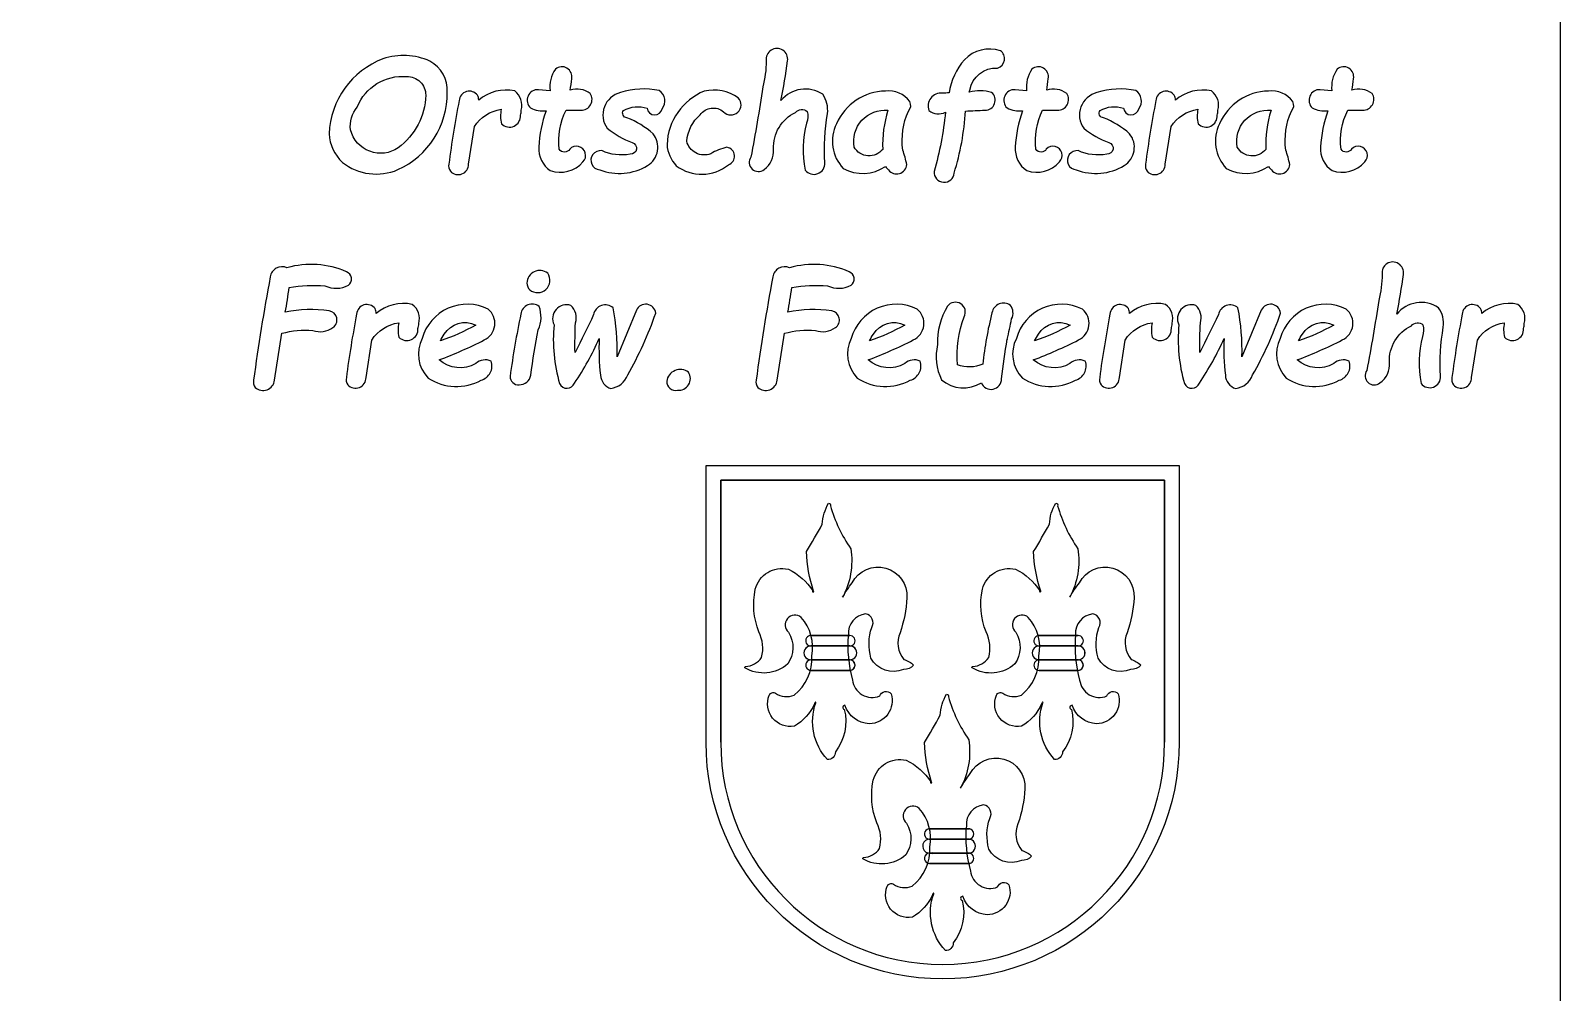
# Model space of a CAD drawing. Header units: millimetres. Extents: x -440 to 440, y -260 to 260.
# Drawn here: x 220.1 to 440, y 1.9 to 140.1 of the extents above; entities that cross this region are included whole.
import ezdxf

# ---------------------------------------------------------------- set-up
doc = ezdxf.new("R2010")
doc.units = ezdxf.units.MM
doc.layers.get('0').update_dxf_attribs({"linetype": 'CONTINUOUS'})

msp = doc.modelspace()

# ---------------------------------------------------------------- linework, layer by layer
for p, q in [((319.31, 75.51), (319.31, 37.86)), ((319.31, 37.86), (319.31, 75.51)), ((319.31, 75.51), (383.11, 75.51)), ((383.11, 75.51), (383.11, 37.86)), ((332.27, 53.2), (337.88, 53.2)), ((337.88, 53.2), (332.27, 53.2)), ((337.88, 53.2), (332.27, 53.2)), ((332.27, 53.2), (332.35, 53.19)), ((370.68, 53.2), (365.07, 53.2)), ((370.68, 53.2), (365.07, 53.2)), ((365.07, 53.2), (370.68, 53.2)), ((365.07, 53.2), (365.15, 53.19)), ((337.88, 51.7), (332.27, 51.7)), ((332.27, 51.7), (337.88, 51.7)), ((332.27, 51.7), (337.88, 51.7)), ((337.88, 51.7), (337.88, 51.7)), ((370.68, 51.7), (365.07, 51.7)), ((365.07, 51.7), (370.68, 51.7)), ((365.07, 51.7), (370.68, 51.7)), ((370.68, 51.7), (370.68, 51.7)), ((337.93, 49.7), (332.27, 49.7)), ((332.27, 49.7), (332.28, 49.7)), ((337.92, 49.7), (332.27, 49.7)), ((332.27, 49.7), (337.92, 49.7)), ((365.07, 49.7), (365.08, 49.7)), ((370.73, 49.7), (365.07, 49.7)), ((365.07, 49.7), (370.72, 49.7)), ((370.72, 49.7), (365.07, 49.7)), ((337.88, 48.2), (332.27, 48.2)), ((332.27, 48.2), (337.88, 48.2)), ((370.68, 48.2), (365.07, 48.2)), ((365.07, 48.2), (370.68, 48.2)), ((355.07, 25.44), (349.34, 25.44)), ((349.34, 25.44), (355.07, 25.44)), ((349.34, 25.44), (349.41, 25.44)), ((355.07, 25.44), (349.34, 25.44)), ((354.94, 25.44), (355.07, 25.44)), ((355.07, 23.94), (349.34, 23.94)), ((349.34, 23.94), (355.07, 23.94)), ((349.34, 23.94), (355.07, 23.94)), ((349.66, 24.01), (349.68, 23.88)), ((349.75, 22.03), (349.74, 21.83)), ((355.07, 21.94), (349.34, 21.94)), ((349.34, 21.94), (355.07, 21.94)), ((349.34, 21.94), (355.07, 21.94)), ((349.55, 20.47), (349.34, 20.44)), ((355.07, 20.44), (349.34, 20.44)), ((349.34, 20.44), (355.07, 20.44)), ((349.34, 20.44), (355.07, 20.44)), ((355.07, 20.44), (354.94, 20.44))]:
    msp.add_line(p, q)
msp.add_lwpolyline([(440, 260), (-440, 260), (-440, -260), (440, -260)], close=True)
for points in [[(272.91, 120.13, 0.297711), (280.01, 131.25, 0.284649), (277.52, 135.73, 0.185786), (270.76, 136.05, 0.297616), (263.01, 125.3, 0.192162), (264.93, 121.17, 0.272161)], [(334.65, 128.18, 0.190339), (333.97, 130.96, 0.387216), (327.97, 130.05, 0.018441), (328.92, 135.75, 1.163791), (325.86, 135.75, -0.054457), (325.37, 132.01, -0.009928), (323.65, 121.94, 0.864043), (325.55, 120.15, 0.26789), (326.91, 123.07, -0.303814), (330.07, 128.35, -0.417245), (331.74, 128.5, -0.165179), (331.65, 126.83, 0.112481), (331.45, 120.08, 0.743978), (334.27, 121.13, -0.058257)], [(349.98, 119.86, 0.998073), (352.86, 119.65, 0.060196), (354.49, 128.55, -0.003992), (357.3, 128.68, 0.705409), (358.25, 131.22, 0.139564), (355.04, 131.25), (355.13, 131.56, -0.385422), (359.09, 134.73, 0.636823), (359.51, 137.22, 0.286437), (354.33, 135.93, 0.141918), (352.14, 131.15, 0.011146), (351.18, 131.11, 0.563891), (349.23, 128.63, 0.298581), (351.62, 128.39, -0.043364)], [(297.08, 128.66, -0.008474), (299.21, 128.68, 0.609869), (300.56, 131.07, 0.255111), (297.67, 131.53, 0.022802), (297.89, 133.19, 0.712985), (295.55, 134.57, 0.185297), (294.79, 131.46), (293.11, 131.62, 0.697935), (291.97, 129, 0.137644), (294.22, 128.58, 0.073628), (293.16, 123.39, 0.266978), (294.82, 119.99, 0.304647), (299.51, 121.24, 1.017769), (297.61, 123.08, -0.563317), (296.1, 123.06, -0.14557)], [(366.11, 123.08, -0.563317), (364.6, 123.06, -0.14557), (365.57, 128.66, -0.008474), (367.71, 128.68, 0.609869), (369.06, 131.07, 0.255111), (366.16, 131.53, 0.022802), (366.39, 133.19, 0.712985), (364.04, 134.57, 0.185297), (363.28, 131.46), (361.61, 131.62, 0.697935), (360.47, 129, 0.137644), (362.71, 128.58, 0.073628), (361.65, 123.39, 0.266978), (363.31, 119.99, 0.304647), (368, 121.24, 1.017769)], [(405.52, 123.39, 0.266978), (407.19, 119.99, 0.304647), (411.88, 121.24, 1.017769), (409.98, 123.08, -0.563317), (408.47, 123.06, -0.14557), (409.44, 128.66, -0.008474), (411.58, 128.68, 0.609869), (412.93, 131.07, 0.255111), (410.03, 131.53, 0.022802), (410.26, 133.19, 0.712985), (407.92, 134.57, 0.185297), (407.15, 131.46), (405.48, 131.62, 0.697935), (404.34, 129, 0.137644), (406.58, 128.58, 0.073628)], [(266.11, 125.83, -0.212569), (267.07, 129.13, -0.327945), (274.18, 133.51, -0.422284), (276.91, 130.84, -0.233543), (272.95, 123.28, -0.523745)], [(287.8, 126.71, 0.690943), (290.54, 127.96, 0.052215), (290.64, 128.68, 0.309399), (289.71, 131.44, 0.234457), (284.53, 130.12, 0.120267), (284.36, 130.83, 0.683379), (281.71, 130.05, 0.015042), (280.23, 120.93, 0.211524), (280.45, 119.9, 0.689346), (283.07, 120.93), (283.91, 126.31, -0.222007), (287.76, 128.8, 0.108613)], [(310.48, 131.48, 0.132581), (304.9, 131.2, 0.528465), (302.99, 126.07, 0.073632), (306.58, 124.02, -0.916475), (306.29, 122.35, -0.15395), (302.21, 122.86, 1.018549), (301.92, 120.1, 0.232376), (308.81, 120.73, 0.453158), (309.59, 125.28, 0.087933), (305.84, 127.58, -0.596921), (305.34, 128.64, -0.208226), (308.72, 128.97, 0.864737), (310.9, 128.89, 0.44297)], [(321.84, 130.43, 0.218634), (316.94, 131.41, 0.293029), (311.59, 123.74, 0.176637), (312.93, 120.7, 0.348751), (320.41, 120.84, 0.792862), (320.21, 123.34, 0.07987), (317.88, 122.42, -0.457142), (314.43, 124.22, -0.197904), (316.37, 128.01, -0.440637), (319.72, 128.45, 0.997703)], [(336.92, 120.31, 0.285013), (342.98, 120.59, 0.02), (343.43, 120.1, 0.697818), (346.04, 120.86, 0.046616), (345.47, 122.95, -0.13622), (346.28, 128.55, 0.337236), (346.49, 129.9, 0.267503), (342.98, 131.43, 0.29469), (335.96, 126.73, 0.316087)], [(373.84, 128.64, -0.208226), (377.21, 128.97, 0.864737), (379.39, 128.89, 0.44297), (378.98, 131.48, 0.132581), (373.39, 131.2, 0.528465), (371.48, 126.07, 0.073632), (375.08, 124.02, -0.916475), (374.79, 122.35, -0.15395), (370.7, 122.86, 1.018549), (370.41, 120.1, 0.232376), (377.3, 120.73, 0.453158), (378.08, 125.28, 0.087933), (374.34, 127.58, -0.596921)], [(380.37, 120.93, 0.211524), (380.59, 119.9, 0.689346), (383.21, 120.93), (384.05, 126.31, -0.222007), (387.9, 128.8, 0.108613), (387.93, 126.71, 0.690943), (390.67, 127.96, 0.052215), (390.78, 128.68, 0.309399), (389.85, 131.44, 0.234457), (384.67, 130.12, 0.120267), (384.5, 130.83, 0.683379), (381.85, 130.05, 0.015042)], [(398.03, 131.43, 0.29469), (391.01, 126.73, 0.316087), (391.97, 120.31, 0.285013), (398.03, 120.59, 0.02), (398.48, 120.1, 0.697818), (401.09, 120.86, 0.046616), (400.52, 122.95, -0.13622), (401.33, 128.55, 0.337236), (401.54, 129.9, 0.267503)], [(338.49, 123.36, -0.498007), (343.35, 128.66, 0.090198), (342.6, 123.05, -0.532087)], [(398.41, 128.66, 0.090198), (397.66, 123.05, -0.532087), (393.54, 123.36, -0.498007)], [(252.39, 88.84, 0.606096), (255.19, 89.89), (256.24, 96.62, -0.092747), (260.69, 97.01, 0.233478), (263.58, 97.44, 0.667722), (263.04, 99.84, 0.092788), (256.72, 99.64, 0.010301), (257.29, 103.2, -0.058708), (262.43, 103.43, 0.227686), (265.8, 103.52, 0.586562), (265.52, 105.47, 0.17079), (256.97, 106.04, 0.497611), (254.56, 104.72, 0.012372), (252.17, 89.89, 0.2123)], [(294.45, 105.24, 0.621936), (291.45, 103.83, 0.179701), (291.86, 102.87, 0.864875)], [(326.8, 104.72, 0.012372), (324.41, 89.89, 0.2123), (324.63, 88.84, 0.606096), (327.43, 89.89), (328.48, 96.62, -0.092747), (332.93, 97.01, 0.233478), (335.81, 97.44, 0.667722), (335.28, 99.84, 0.092788), (328.96, 99.64, 0.010301), (329.53, 103.2, -0.058708), (334.67, 103.43, 0.227686), (338.04, 103.52, 0.586562), (337.76, 105.47, 0.17079), (329.21, 106.04, 0.497611)], [(412.17, 91.28, 0.864043), (414.07, 89.49, 0.26789), (415.43, 92.42, -0.303814), (418.59, 97.7, -0.417245), (420.25, 97.84, -0.165179), (420.16, 96.18, 0.112481), (419.97, 89.42, 0.743978), (422.78, 90.47, -0.058257), (423.17, 97.52, 0.190339), (422.48, 100.3, 0.387216), (416.49, 99.39, 0.018441), (417.43, 105.09, 1.163791), (414.38, 105.09, -0.054457), (413.89, 101.35, -0.009928)], [(266.98, 99.39, 0.015042), (265.5, 90.27, 0.211524), (265.71, 89.24, 0.689346), (268.33, 90.27), (269.17, 95.65, -0.222007), (273.03, 98.14, 0.108613), (273.06, 96.05, 0.690943), (275.8, 97.3, 0.052215), (275.91, 98.02, 0.309399), (274.97, 100.78, 0.234457), (269.79, 99.46, 0.120267), (269.63, 100.18, 0.683379)], [(286.3, 92.62, 0.302415), (284.1, 92.27, -0.318006), (278.83, 92.79, 0.025016), (285.32, 95.66, 0.554165), (285.88, 100.1, 0.469997), (276.39, 95.89, 0.321631), (277.27, 90.18, 0.278917), (284.88, 89.89, 0.43712)], [(290.59, 99.39, 0.017324), (289.03, 90.43, 0.449708), (290.33, 89.23, 0.378769), (292.01, 90.62, -0.018861), (293.09, 97.14, 0.197615), (293.21, 100.49, 0.57971)], [(295.35, 97.85, 0.094924), (296.16, 89.39, 0.667389), (298.29, 89.47, 0.046362), (301.84, 95.88, 0.037044), (302.02, 90.6, 0.306247), (303.51, 88.68, 0.270574), (305.94, 90.63, 0.04551), (309.97, 99.52, 0.762026), (307.2, 99.94), (304.42, 93.25, 0.052456), (303.85, 100.28, 0.579065), (301.04, 99.3, -0.006878), (298.37, 93.87, -0.015381), (298.43, 98.12, 0.28713), (297.79, 100.63, 0.658161)], [(346.55, 89.89, 0.43712), (347.97, 92.62, 0.302415), (345.77, 92.27, -0.318006), (340.5, 92.79, 0.025016), (346.99, 95.66, 0.554165), (347.55, 100.1, 0.469997), (338.06, 95.89, 0.321631), (338.94, 90.18, 0.278917)], [(351.91, 100.52, 0.144122), (350.47, 95, 0.168055), (351.05, 89.94, 0.328108), (356.77, 89.52, 0.834761), (359.67, 90.09, -0.009296), (360.49, 95.77), (360.49, 95.75, 0.007816), (361.12, 98.71, 0.302622), (360.94, 100.63, 0.552722), (358.3, 99.58, 0.034525), (356.97, 92.18, -0.18839), (353.34, 92.09, -0.107254), (354.29, 98.99, 0.933448)], [(370.29, 89.89, 0.43712), (371.71, 92.62, 0.302415), (369.51, 92.27, -0.318006), (364.24, 92.79, 0.025016), (370.73, 95.66, 0.554165), (371.29, 100.1, 0.469997), (361.8, 95.89, 0.321631), (362.68, 90.18, 0.278917)], [(375.26, 99.39, 0.015042), (373.78, 90.27, 0.211524), (373.99, 89.24, 0.689346), (376.61, 90.27), (377.45, 95.65, -0.222007), (381.31, 98.14, 0.108613), (381.34, 96.05, 0.690943), (384.08, 97.3, 0.052215), (384.19, 98.02, 0.309399), (383.25, 100.78, 0.234457), (378.07, 99.46, 0.120267), (377.91, 100.18, 0.683379)], [(391.65, 95.88, 0.037044), (391.84, 90.6, 0.306247), (393.33, 88.68, 0.270574), (395.76, 90.63, 0.04551), (399.78, 99.52, 0.762026), (397.01, 99.94), (394.23, 93.25, 0.052456), (393.66, 100.28, 0.579065), (390.86, 99.3, -0.006878), (388.18, 93.87, -0.015381), (388.25, 98.12, 0.28713), (387.6, 100.63, 0.658161), (385.16, 97.85, 0.094924), (385.97, 89.39, 0.667389), (388.11, 89.47, 0.046362)], [(402.16, 92.79, 0.025016), (408.65, 95.66, 0.554165), (409.21, 100.1, 0.469997), (399.72, 95.89, 0.321631), (400.6, 90.18, 0.278917), (408.21, 89.89, 0.43712), (409.63, 92.62, 0.302415), (407.43, 92.27, -0.318006)], [(428.08, 95.65, -0.222007), (431.94, 98.14, 0.108613), (431.97, 96.05, 0.690943), (434.71, 97.3, 0.052215), (434.81, 98.02, 0.309399), (433.88, 100.78, 0.234457), (428.7, 99.46, 0.120267), (428.53, 100.18, 0.683379), (425.89, 99.39, 0.015042), (424.41, 90.27, 0.211524), (424.62, 89.24, 0.689346), (427.24, 90.27)], [(279.58, 96.48, -0.39485), (284.12, 97.79, -0.040437), (279.02, 95.52, -0.034484)], [(345.79, 97.79, -0.040437), (340.69, 95.52, -0.034484), (341.25, 96.48, -0.39485)], [(364.99, 96.48, -0.39485), (369.53, 97.79, -0.040437), (364.43, 95.52, -0.034484)], [(402.91, 96.48, -0.39485), (407.45, 97.79, -0.040437), (402.35, 95.52, -0.034484)], [(311.55, 89.72, 0.471481), (313.08, 88.44, 0.630962), (314.68, 91.02, 0.575953)], [(317.21, 37.86), (317.21, 77.61), (385.21, 77.61), (385.21, 37.86, -1)], [(383.11, 75.51), (319.31, 75.51), (319.31, 37.86, 1), (383.11, 37.86)], [(333.91, 69.19, -0.122901), (334.82, 72.22, -0.554444), (335.08, 71.84, 0.081211), (338.01, 65.67, -0.161091), (336.83, 58.69, -0.038955), (338.22, 60.79, -0.813922), (346.07, 58.61, -0.07028), (345.08, 53.61, 0.282534), (345.65, 49.77, -0.115647), (347.04, 48.94, -0.227917), (345.59, 48.34, -0.392823), (340.9, 49.96, -0.151532), (341.02, 54.37, 0.528166), (340.14, 56.31, 0.400581), (337.66, 53.34, 0.089498), (338.24, 46.81, 0.490397), (342.16, 44.52, -0.580106), (343.79, 44.84, -0.504802), (340.67, 40.52, -0.310854), (337.17, 43.18, 0.922663), (337.07, 42.59, -0.23114), (335.79, 36.48, -0.43365), (334.65, 35.38, -0.277835), (332.97, 43.53, 0.635267), (332.93, 43.63, 0.056652), (332.77, 43.38, -0.167908), (329.9, 40.2, -0.598071), (326.29, 44.63, -0.472833), (327.19, 44.92, 0.26184), (329.88, 44.65, 0.246622), (332.39, 50.28, 0.237036), (330.87, 55.81, 0.992908), (329.07, 53.66, -0.29909), (328.94, 49.12, -0.324953), (322.8, 48.55, -0.806745), (322.87, 48.73, 0.218306), (325.19, 50.05, 0.181604), (324.8, 53.72, -0.144171), (324.27, 59.84, -0.406745), (329.03, 62.73, -0.140369), (332.53, 59.6, 2.04562), (332.67, 59.58, -0.075726), (331.64, 65.26, 0.007264)], [(370.65, 65.67, -0.161091), (369.48, 58.69, -0.038955), (370.87, 60.79, -0.813922), (378.72, 58.61, -0.07028), (377.73, 53.61, 0.282534), (378.3, 49.77, -0.115647), (379.69, 48.94, -0.227917), (378.23, 48.34, -0.392823), (373.55, 49.96, -0.151532), (373.67, 54.37, 0.528166), (372.79, 56.31, 0.400581), (370.31, 53.34, 0.089498), (370.89, 46.81, 0.490397), (374.81, 44.52, -0.580106), (376.44, 44.84, -0.504802), (373.32, 40.52, -0.310854), (369.82, 43.18, 0.922663), (369.72, 42.59, -0.23114), (368.43, 36.48, -0.43365), (367.3, 35.38, -0.277835), (365.62, 43.53, 0.635267), (365.58, 43.63, 0.056652), (365.42, 43.38, -0.167908), (362.55, 40.2, -0.598071), (358.94, 44.63, -0.472833), (359.84, 44.92, 0.26184), (362.52, 44.65, 0.246622), (365.04, 50.28, 0.237036), (363.52, 55.81, 0.992908), (361.72, 53.66, -0.29909), (361.59, 49.12, -0.324953), (355.44, 48.55, -0.806745), (355.52, 48.73, 0.218306), (357.84, 50.05, 0.181604), (357.45, 53.72, -0.144171), (356.92, 59.84, -0.406745), (361.68, 62.73, -0.140369), (365.18, 59.6, 2.04562), (365.32, 59.58, -0.075726), (364.29, 65.26, 0.007264), (366.56, 69.19, -0.122901), (367.47, 72.22, -0.554444), (367.73, 71.84, 0.081211)], [(362.61, 22.33, -0.115647), (364, 21.5, -0.227917), (362.54, 20.9, -0.392823), (357.85, 22.52, -0.151532), (357.98, 26.93, 0.528166), (357.1, 28.87, 0.400581), (354.62, 25.9, 0.089498), (355.2, 19.37, 0.490397), (359.11, 17.08, -0.580106), (360.74, 17.4, -0.504802), (357.62, 13.08, -0.310854), (354.12, 15.74, 0.922663), (354.02, 15.15, -0.23114), (352.74, 9.04, -0.43365), (351.6, 7.94, -0.277835), (349.92, 16.09, 0.635267), (349.89, 16.19, 0.056652), (349.73, 15.94, -0.167908), (346.86, 12.76, -0.598071), (343.25, 17.19, -0.472833), (344.15, 17.48, 0.26184), (346.83, 17.21, 0.246622), (349.35, 22.84, 0.237036), (347.83, 28.37, 0.992908), (346.03, 26.22, -0.29909), (345.9, 21.68, -0.324953), (339.75, 21.12, -0.806745), (339.83, 21.29, 0.218306), (342.14, 22.61, 0.181604), (341.75, 26.28, -0.144171), (341.23, 32.4, -0.406745), (345.98, 35.29, -0.140369), (349.49, 32.16, 2.04562), (349.63, 32.14, -0.075726), (348.6, 37.82, 0.007264), (350.86, 41.75, -0.122901), (351.77, 44.78, -0.554444), (352.03, 44.4, 0.081211), (354.96, 38.23, -0.161091), (353.78, 31.25, -0.038955), (355.18, 33.36, -0.813922), (363.03, 31.17, -0.07028), (362.03, 26.17, 0.282534)]]:
    msp.add_lwpolyline(points, format="xyb", close=True)
for centre, radius, start, end in [((332.27, 52.45), 0.75, 84.5998, 270), ((332.27, 52.45), 0.75, 84.5998, 270), ((332.27, 52.45), 0.75, 84.5998, 270), ((337.88, 52.45), 0.75, -90.0356, 90.0001), ((337.88, 52.45), 0.75, -90.0356, 90.0001), ((337.88, 52.45), 0.75, -90.0356, 90.0001), ((365.07, 52.45), 0.75, 84.5998, 270), ((365.07, 52.45), 0.75, 84.5998, 270), ((365.07, 52.45), 0.75, 84.5998, 270), ((370.68, 52.45), 0.75, -90.0356, 90.0001), ((370.68, 52.45), 0.75, -90.0356, 90.0001), ((370.68, 52.45), 0.75, -90.0356, 90.0001), ((332.27, 50.7), 1, 89.9994, 270.0153), ((332.27, 50.7), 1, 89.9994, 270.0153), ((332.28, 50.7), 1, 90.0264, 270.033), ((337.87, 50.7), 1, -89.9692, 90.1049), ((337.87, 50.7), 0.999, -89.9846, 90.064), ((337.87, 50.7), 1, -89.9692, 90.1049), ((365.07, 50.7), 1, 89.9994, 270.0153), ((365.07, 50.7), 1, 89.9994, 270.0153), ((365.08, 50.7), 1, 90.0264, 270.033), ((370.67, 50.7), 1, -89.9692, 90.1049), ((370.67, 50.7), 0.999, -89.9846, 90.064), ((370.67, 50.7), 1, -89.9692, 90.1049), ((332.28, 48.95), 0.75, 89.9918, 270), ((332.28, 48.95), 0.75, 89.9918, 270), ((337.87, 48.95), 0.751, -89.9096, 90.0154), ((337.88, 48.95), 0.75, -90, 90.0308), ((337.88, 48.95), 0.75, -90, 90.0308), ((365.08, 48.95), 0.75, 89.9918, 270), ((365.08, 48.95), 0.75, 89.9918, 270), ((370.67, 48.95), 0.751, -89.9096, 90.0154), ((370.68, 48.95), 0.75, -90, 90.0308), ((370.68, 48.95), 0.75, -90, 90.0308), ((351.21, 37.86), 31.9, -180, 0), ((349.34, 24.69), 0.75, 84.5998, 295.1341), ((349.34, 24.69), 0.75, 84.5998, 295.1341), ((349.34, 24.69), 0.75, 84.5998, 295.1341), ((354.94, 24.69), 0.75, -90.0356, 90.0001), ((354.94, 24.69), 0.75, -90.0356, 90.0001), ((354.94, 24.69), 0.75, -90.2209, 90.0091), ((349.34, 22.94), 1, 70.4712, 294.0376), ((349.34, 22.94), 1, 70.4712, 294.0376), ((349.34, 22.94), 1, 70.4712, 294.0376), ((354.94, 22.94), 1, -89.9692, 90.1049), ((354.94, 22.94), 1, -89.9692, 90.1049), ((354.94, 22.94), 1, -89.9692, 90.1049), ((349.34, 21.19), 0.75, 58.1868, 286.3253), ((349.34, 21.19), 0.75, 58.1868, 286.3253), ((349.34, 21.19), 0.75, 58.1868, 286.3253), ((354.94, 21.19), 0.75, -90, 90.0308), ((354.94, 21.19), 0.75, -90, 90.0308), ((354.94, 21.19), 0.75, -90, 90.0308)]:
    msp.add_arc(centre, radius, start, end)

doc.saveas('drawing.dxf')
